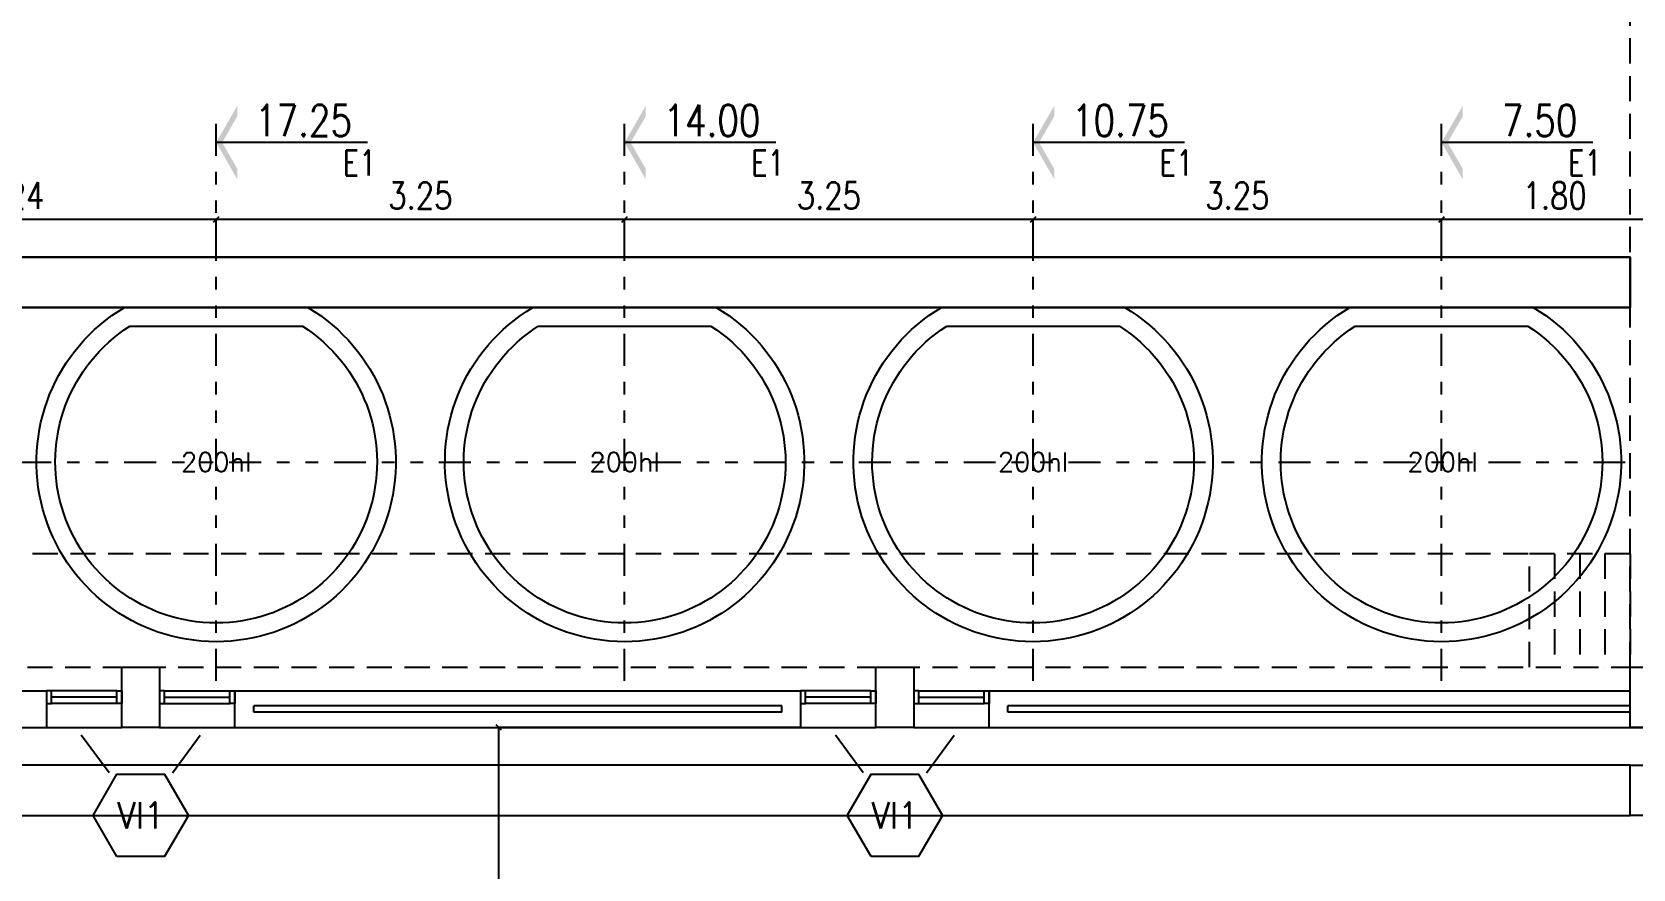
# Model space of a CAD drawing. Extents: x 3 to 114, y 126 to 173.
# Drawn here: x 41.13 to 53.87, y 137.54 to 144.2 of the extents above; entities that cross this region are included whole.
import ezdxf
from ezdxf.enums import TextEntityAlignment as Align

# ---------------------------------------------------------------- set-up
doc = ezdxf.new("R2010")
doc.units = 0
doc.header["$LTSCALE"] = 0.02
doc.header["$MEASUREMENT"] = 0
doc.header["$PDMODE"] = 35
for name, pattern in [('DIVIDE', [31.75, 12.7, -6.35, 0, -6.35, 0, -6.35]), ('HIDDEN', [9.525, 6.35, -3.175]), ('TRAZOS2', [0.375, 0.25, -0.125])]:
    doc.linetypes.add(name, pattern=pattern)
doc.layers.get('0').update_dxf_attribs({"linetype": 'CONTINUOUS'})
doc.layers.get('Defpoints').update_dxf_attribs({"linetype": 'CONTINUOUS'})
for name, color, linetype in [('-alisado-ferrite rojo', 24, 'CONTINUOUS'), ('-LOCAL-TXT', 3, 'CONTINUOUS'), ('-REJILLAS', 8, 'CONTINUOUS'), ('-tabique-tanque', 5, 'CONTINUOUS'), ('10-1-COTA-ACUM-100', 2, 'CONTINUOUS'), ('10-CARP-DETA', 30, 'CONTINUOUS'), ('10-CARP-INSE-SIMB', 2, 'CONTINUOUS'), ('10-CARP-MARC', 2, 'CONTINUOUS'), ('10-CARP-VENT-ANRE', 4, 'CONTINUOUS'), ('10-COTA-PARC-100', 4, 'CONTINUOUS'), ('columnas', 6, 'CONTINUOUS'), ('EJES-TANQUES', 1, 'TRAZOS2'), ('ladrillo', 30, 'CONTINUOUS'), ('PROYECCION', 7, 'HIDDEN'), ('VISTA-1', 7, 'CONTINUOUS')]:
    doc.layers.add(name, color=color, linetype=linetype)
doc.styles.add('COTAS', font='ROMANS.shx', dxfattribs={"width": 0.8})
doc.styles.add('NICO', font='romans.shx', dxfattribs={"height": 0.2})
doc.styles.add('ROMANS', font='romans')
doc.dimstyles.new('COTA-S-S-2-50', dxfattribs={"dimscale": 0.5, "dimtxt": 0.25, "dimasz": 0.05, "dimexe": 0, "dimexo": 0, "dimgap": 0.1, "dimtad": 1, "dimzin": 4, "dimdsep": 46, "dimtxsty": 'COTAS', "dimblk": 'OBLIQUE', "dimblk1": 'NONE', "dimblk2": 'M2_COTA', "dimcen": 0.1, "dimclrd": 2, "dimclre": 2, "dimclrt": 2, "dimadec": 0, "dimazin": 0, "dimtfac": 1, "dimtix": 1, "dimtmove": 2, "dimatfit": 3, "dimldrblk": 'M2_COTA', "dimfxl": 0, "dimtolj": 1, "dimtzin": 0, "dimarcsym": 0})

# ---------------------------------------------------------------- blocks, each defined once
blk = doc.blocks.new('_OBLIQUE')
at = {"color": 0, "linetype": 'ByBlock'}
blk.add_line((-0.5, -0.5), (0.5, 0.5), dxfattribs=at)
blk = doc.blocks.new('*D76')
at = {"layer": '10-COTA-PARC-100', "color": 2, "lineweight": -2}
for p, q in [((47.25, 138.669), (44.848, 138.669)), ((44.848, 135.369), (44.848, 138.669)), ((45.695, 135.369), (44.848, 135.369))]:
    blk.add_line(p, q, dxfattribs=at)
at = {"layer": 'Defpoints', "color": 0}
for p in [(44.848, 138.669), (47.25, 138.669), (45.695, 135.369)]:
    blk.add_point(p, dxfattribs=at)
at = {"layer": '10-COTA-PARC-100', "color": 2, "lineweight": -2, "xscale": 0.0425, "yscale": 0.0425, "zscale": 0.0425}
for p, rotation in [((44.848, 138.669), 90), ((44.848, 135.369), 270)]:
    blk.add_blockref('_OBLIQUE', p, dxfattribs=dict(at, rotation=rotation))
at = {"layer": '10-COTA-PARC-100', "color": 2, "insert": (44.656, 137.019), "char_height": 0.2125, "attachment_point": 5, "rotation": 90, "style": 'COTAS'}
blk.add_mtext('\\A1;3.30', dxfattribs=at)
blk = doc.blocks.new('_None')
blk = doc.blocks.new('M2_COTA')
for p, q in [((-1, 0), (0, 0)), ((0, 1), (0, -1))]:
    blk.add_line(p, q)
at = {"const_width": 0.2}
blk.add_lwpolyline([(-1, -1), (1, 1)], dxfattribs=at)
blk = doc.blocks.new('FLE-A-ID')
at = {"linetype": 'ByBlock'}
blk.add_line((1.204, 0), (0, 0), dxfattribs=at)
for points in [[(0.168, 0.292), (0.168, 0.208), (0, 0), (0.048, 0)], [(0.168, -0.292), (0.168, -0.208), (0, 0), (0.048, 0)]]:
    blk.add_solid(points)
at = {"style": 'COTAS', "width": 0.8}
blk.add_attdef('NUMEJE', (1.204, 0.262), '', height=0.2, rotation=180, dxfattribs=at)
blk.add_attdef('ACUTA', text='', height=0.25, rotation=180, dxfattribs=at).set_placement((0.333, -0.05), align=Align.RIGHT)
blk = doc.blocks.new('*D127')
at = {"layer": '10-COTA-PARC-100', "color": 2, "lineweight": -2}
for p, q in [((52.35, 142.409), (52.35, 142.707)), ((54.15, 142.707), (52.35, 142.707)), ((54.15, 142.704), (54.15, 142.707))]:
    blk.add_line(p, q, dxfattribs=at)
at = {"layer": 'Defpoints', "color": 0}
for p in [(52.35, 142.707), (54.15, 142.704, 0), (52.35, 142.409)]:
    blk.add_point(p, dxfattribs=at)
at = {"layer": '10-COTA-PARC-100', "color": 2, "lineweight": -2, "xscale": 0.0425, "yscale": 0.0425, "zscale": 0.0425, "rotation": 180}
blk.add_blockref('_OBLIQUE', (52.35, 142.707), dxfattribs=at)
at = {"layer": '10-COTA-PARC-100', "color": 2, "lineweight": -2, "xscale": 0.0425, "yscale": 0.0425, "zscale": 0.0425}
blk.add_blockref('_OBLIQUE', (54.15, 142.707), dxfattribs=at)
at = {"layer": '10-COTA-PARC-100', "color": 2, "insert": (53.25, 142.898), "char_height": 0.2125, "attachment_point": 5, "style": 'COTAS'}
blk.add_mtext('\\A1;1.80', dxfattribs=at)
blk = doc.blocks.new('*D128')
at = {"layer": '10-COTA-PARC-100', "color": 2, "lineweight": -2}
for p, q in [((49.1, 142.409), (49.1, 142.707)), ((52.35, 142.707), (49.1, 142.707)), ((52.35, 142.409), (52.35, 142.707))]:
    blk.add_line(p, q, dxfattribs=at)
at = {"layer": 'Defpoints', "color": 0}
for p in [(49.1, 142.707), (49.1, 142.409), (52.35, 142.409)]:
    blk.add_point(p, dxfattribs=at)
at = {"layer": '10-COTA-PARC-100', "color": 2, "lineweight": -2, "xscale": 0.0425, "yscale": 0.0425, "zscale": 0.0425, "rotation": 180}
blk.add_blockref('_OBLIQUE', (49.1, 142.707), dxfattribs=at)
at = {"layer": '10-COTA-PARC-100', "color": 2, "lineweight": -2, "xscale": 0.0425, "yscale": 0.0425, "zscale": 0.0425}
blk.add_blockref('_OBLIQUE', (52.35, 142.707), dxfattribs=at)
at = {"layer": '10-COTA-PARC-100', "color": 2, "insert": (50.725, 142.898), "char_height": 0.2125, "attachment_point": 5, "style": 'COTAS'}
blk.add_mtext('\\A1;3.25', dxfattribs=at)
blk = doc.blocks.new('*D129')
at = {"layer": '10-COTA-PARC-100', "color": 2, "lineweight": -2}
for p, q in [((45.85, 142.409), (45.85, 142.707)), ((49.1, 142.707), (45.85, 142.707)), ((49.1, 142.409), (49.1, 142.707))]:
    blk.add_line(p, q, dxfattribs=at)
at = {"layer": 'Defpoints', "color": 0}
for p in [(45.85, 142.707), (45.85, 142.409), (49.1, 142.409)]:
    blk.add_point(p, dxfattribs=at)
at = {"layer": '10-COTA-PARC-100', "color": 2, "lineweight": -2, "xscale": 0.0425, "yscale": 0.0425, "zscale": 0.0425, "rotation": 180}
blk.add_blockref('_OBLIQUE', (45.85, 142.707), dxfattribs=at)
at = {"layer": '10-COTA-PARC-100', "color": 2, "lineweight": -2, "xscale": 0.0425, "yscale": 0.0425, "zscale": 0.0425}
blk.add_blockref('_OBLIQUE', (49.1, 142.707), dxfattribs=at)
at = {"layer": '10-COTA-PARC-100', "color": 2, "insert": (47.475, 142.898), "char_height": 0.2125, "attachment_point": 5, "style": 'COTAS'}
blk.add_mtext('\\A1;3.25', dxfattribs=at)
blk = doc.blocks.new('*D130')
at = {"layer": '10-COTA-PARC-100', "color": 2, "lineweight": -2}
for p, q in [((42.6, 142.409), (42.6, 142.707)), ((45.85, 142.707), (42.6, 142.707)), ((45.85, 142.409), (45.85, 142.707))]:
    blk.add_line(p, q, dxfattribs=at)
at = {"layer": 'Defpoints', "color": 0}
for p in [(42.6, 142.707), (42.6, 142.409), (45.85, 142.409)]:
    blk.add_point(p, dxfattribs=at)
at = {"layer": '10-COTA-PARC-100', "color": 2, "lineweight": -2, "xscale": 0.0425, "yscale": 0.0425, "zscale": 0.0425, "rotation": 180}
blk.add_blockref('_OBLIQUE', (42.6, 142.707), dxfattribs=at)
at = {"layer": '10-COTA-PARC-100', "color": 2, "lineweight": -2, "xscale": 0.0425, "yscale": 0.0425, "zscale": 0.0425}
blk.add_blockref('_OBLIQUE', (45.85, 142.707), dxfattribs=at)
at = {"layer": '10-COTA-PARC-100', "color": 2, "insert": (44.225, 142.898), "char_height": 0.2125, "attachment_point": 5, "style": 'COTAS'}
blk.add_mtext('\\A1;3.25', dxfattribs=at)
blk = doc.blocks.new('*D131')
at = {"layer": '10-COTA-PARC-100', "color": 2, "lineweight": -2}
for p, q in [((39.355, 142.409), (39.355, 142.707)), ((42.6, 142.707), (39.355, 142.707)), ((42.6, 142.409), (42.6, 142.707))]:
    blk.add_line(p, q, dxfattribs=at)
at = {"layer": 'Defpoints', "color": 0}
for p in [(39.355, 142.707), (39.355, 142.409), (42.6, 142.409)]:
    blk.add_point(p, dxfattribs=at)
at = {"layer": '10-COTA-PARC-100', "color": 2, "lineweight": -2, "xscale": 0.0425, "yscale": 0.0425, "zscale": 0.0425, "rotation": 180}
blk.add_blockref('_OBLIQUE', (39.355, 142.707), dxfattribs=at)
at = {"layer": '10-COTA-PARC-100', "color": 2, "lineweight": -2, "xscale": 0.0425, "yscale": 0.0425, "zscale": 0.0425}
blk.add_blockref('_OBLIQUE', (42.6, 142.707), dxfattribs=at)
at = {"layer": '10-COTA-PARC-100', "color": 2, "insert": (40.978, 142.898), "char_height": 0.2125, "attachment_point": 5, "style": 'COTAS'}
blk.add_mtext('\\A1;3.24', dxfattribs=at)
blk = doc.blocks.new('CARP-SI0')
blk.add_lwpolyline([(-0.224, 0.388), (-0.449, 0), (-0.224, -0.388), (0.224, -0.388), (0.449, 0), (0.224, 0.388)], close=True)
at = {"style": 'ROMANS', "width": 0.9}
blk.add_attdef('CARP', text='', height=0.25, dxfattribs=at).set_placement((0, 0), align=Align.MIDDLE)
at = {"style": 'ROMANS', "flags": 1}
for tag, p in [('MURO', (0.042, -0.598)), ('L-VANO', (-0.005, -0.936)), ('A-VANO', (0.005, -1.349))]:
    blk.add_attdef(tag, text='', height=0.25, dxfattribs=at).set_placement(p, align=Align.MIDDLE)

msp = doc.modelspace()

# ---------------------------------------------------------------- linework, layer by layer
at = {"layer": '-alisado-ferrite rojo', "extrusion": (0, 0, -1)}
msp.add_lwpolyline([(-24.92, 142.409), (-53.85, 142.409), (-53.85, 142.009), (-24.92, 142.009)], close=True, dxfattribs=at)
at = {"layer": '-REJILLAS', "color": 7}
msp.add_lwpolyline([(24.92, 142.009), (53.85, 142.009), (53.85, 142.409), (24.92, 142.409)], dxfattribs=at)
for points in [[(26.271, 137.969), (53.85, 137.969), (53.85, 138.369), (26.271, 138.369)], [(53.85, 138.369), (60.15, 138.369), (60.15, 137.969), (53.85, 137.969)]]:
    msp.add_lwpolyline(points, close=True, dxfattribs=at)
at = {"layer": '-tabique-tanque'}
for points in [[(41.871, 142.009), (43.329, 142.009, -3.646917)], [(45.121, 142.009), (46.579, 142.009, -3.646917)], [(48.371, 142.009), (49.829, 142.009, -3.646917)], [(51.621, 142.009), (53.079, 142.009, -3.646917)], [(41.913, 141.859), (43.287, 141.859, -3.435113)], [(45.163, 141.859), (46.537, 141.859, -3.435113)], [(48.413, 141.859), (49.787, 141.859, -3.435113)], [(51.663, 141.859), (53.037, 141.859, -3.435113)]]:
    msp.add_lwpolyline(points, format="xyb", close=True, dxfattribs=at)
at = {"layer": '10-CARP-DETA'}
for p, q in [((41.81, 138.909), (41.29, 138.909)), ((42.19, 138.909), (42.71, 138.909)), ((47.81, 138.909), (47.29, 138.909)), ((48.19, 138.909), (48.71, 138.909))]:
    msp.add_line(p, q, dxfattribs=at)
at = {"layer": '10-CARP-INSE-SIMB'}
for p, q in [((41.748, 138.308), (41.527, 138.608)), ((42.252, 138.308), (42.473, 138.608)), ((47.748, 138.308), (47.527, 138.608)), ((48.252, 138.308), (48.473, 138.608))]:
    msp.add_line(p, q, dxfattribs=at)
at = {"layer": '10-CARP-MARC'}
for points in [[(41.25, 138.859), (41.29, 138.859), (41.29, 138.859), (41.29, 138.859), (41.29, 138.859), (41.29, 138.859), (41.29, 138.959), (41.25, 138.959), (41.25, 138.959)], [(41.85, 138.859), (41.81, 138.859), (41.81, 138.859), (41.81, 138.859), (41.81, 138.859), (41.81, 138.859), (41.81, 138.959), (41.85, 138.959), (41.85, 138.959)], [(42.15, 138.859), (42.19, 138.859), (42.19, 138.859), (42.19, 138.859), (42.19, 138.859), (42.19, 138.859), (42.19, 138.959), (42.15, 138.959), (42.15, 138.959)], [(42.75, 138.859), (42.71, 138.859), (42.71, 138.859), (42.71, 138.859), (42.71, 138.859), (42.71, 138.859), (42.71, 138.959), (42.75, 138.959), (42.75, 138.959)], [(47.25, 138.859), (47.29, 138.859), (47.29, 138.859), (47.29, 138.859), (47.29, 138.859), (47.29, 138.859), (47.29, 138.959), (47.25, 138.959), (47.25, 138.959)], [(47.85, 138.859), (47.81, 138.859), (47.81, 138.859), (47.81, 138.859), (47.81, 138.859), (47.81, 138.859), (47.81, 138.959), (47.85, 138.959), (47.85, 138.959)], [(48.15, 138.859), (48.19, 138.859), (48.19, 138.859), (48.19, 138.859), (48.19, 138.859), (48.19, 138.859), (48.19, 138.959), (48.15, 138.959), (48.15, 138.959)], [(48.75, 138.859), (48.71, 138.859), (48.71, 138.859), (48.71, 138.859), (48.71, 138.859), (48.71, 138.859), (48.71, 138.959), (48.75, 138.959), (48.75, 138.959)]]:
    msp.add_lwpolyline(points, close=True, dxfattribs=at)
at = {"layer": '10-CARP-VENT-ANRE'}
for p, q in [((41.81, 138.959), (41.29, 138.959)), ((41.81, 138.859), (41.29, 138.859)), ((42.19, 138.959), (42.71, 138.959)), ((42.19, 138.859), (42.71, 138.859)), ((47.81, 138.959), (47.29, 138.959)), ((47.81, 138.859), (47.29, 138.859)), ((48.19, 138.959), (48.71, 138.959)), ((48.19, 138.859), (48.71, 138.859))]:
    msp.add_line(p, q, dxfattribs=at)
at = {"layer": 'columnas'}
for points in [[(41.85, 139.149), (42.15, 139.149), (42.15, 138.669), (41.85, 138.669)], [(47.85, 139.149), (48.15, 139.149), (48.15, 138.669), (47.85, 138.669)], [(53.85, 139.149), (54.15, 139.149), (54.15, 138.669), (53.85, 138.669)]]:
    msp.add_lwpolyline(points, close=True, dxfattribs=at)
at = {"layer": 'EJES-TANQUES', "linetype": 'DIVIDE'}
for p, q in [((42.6, 139.039), (42.6, 143.527)), ((45.85, 139.039), (45.85, 143.527)), ((49.1, 139.039), (49.1, 143.527)), ((52.35, 139.039), (52.35, 143.527)), ((31.013, 140.779), (53.85, 140.779, 0))]:
    msp.add_line(p, q, dxfattribs=at)
at = {"layer": 'ladrillo', "color": 3}
for p, q in [((41.25, 138.959), (41.25, 138.669)), ((42.75, 138.669), (42.75, 138.959)), ((47.25, 138.959), (47.25, 138.669)), ((48.75, 138.669), (48.75, 138.959))]:
    msp.add_line(p, q, dxfattribs=at)
at = {"layer": 'ladrillo', "color": 2}
for p, q in [((42.9, 138.789), (42.9, 138.839)), ((47.1, 138.789), (47.1, 138.839)), ((48.9, 138.789), (48.9, 138.839))]:
    msp.add_line(p, q, dxfattribs=at)
at = {"layer": 'ladrillo', "color": 3}
for points in [[(48.75, 138.669), (54.27, 138.669), (54.27, 139.149), (54.15, 139.149)], [(36.75, 138.959), (41.25, 138.959)], [(42.75, 138.959), (47.25, 138.959)], [(48.75, 138.959), (53.85, 138.959)], [(36.75, 138.669), (41.25, 138.669)], [(42.75, 138.669), (47.25, 138.669)]]:
    msp.add_lwpolyline(points, dxfattribs=at)
at = {"layer": 'ladrillo', "color": 2}
for points in [[(47.1, 138.839), (42.9, 138.839)], [(47.1, 138.789), (42.9, 138.789)], [(53.85, 138.839), (48.9, 138.839)], [(53.85, 138.789), (48.9, 138.789)]]:
    msp.add_lwpolyline(points, dxfattribs=at)
at = {"layer": 'PROYECCION', "color": 7, "linetype": 'TRAZOS2', "ltscale": 40}
for p, q in [((53.04, 140.049, 0), (35.823, 140.049, 0)), ((53.85, 140.049, 0), (53.04, 140.049, 0)), ((53.05, 139.149, 0), (53.05, 140.049, 0)), ((53.25, 140.049, 0), (53.25, 139.149, 0)), ((53.45, 140.049, 0), (53.45, 139.149, 0)), ((53.65, 140.049, 0), (53.65, 139.149, 0)), ((53.85, 140.049, 0), (53.85, 139.149, 0)), ((30.599, 139.149, 0), (53.85, 139.149, 0))]:
    msp.add_line(p, q, dxfattribs=at)
at = {"layer": 'PROYECCION', "color": 0, "linetype": 'TRAZOS2', "ltscale": 40}
msp.add_lwpolyline([(53.85, 139.149), (53.85, 159.649)], dxfattribs=at)
at = {"layer": 'VISTA-1'}
for p, q in [((41.25, 138.669), (41.85, 138.669)), ((42.15, 138.669), (42.75, 138.669)), ((47.25, 138.669), (47.85, 138.669)), ((48.15, 138.669), (48.75, 138.669))]:
    msp.add_line(p, q, dxfattribs=at)

# ---------------------------------------------------------------- block references
at = {"layer": '10-1-COTA-ACUM-100'}
ref = msp.add_blockref('FLE-A-ID', (42.6, 143.32), dxfattribs=dict(at, xscale=-1, rotation=179.9999999995571))
ref.add_attrib('ACUTA', '17.25', dxfattribs={"layer": '0', "height": 0.25, "rotation": 360, "style": 'COTAS', "width": 0.8}).set_placement((43.681, 143.37), align=Align.RIGHT)
ref.add_attrib('NUMEJE', 'E1', (43.606, 143.059), dxfattribs={"layer": '0', "height": 0.2, "rotation": 360, "style": 'COTAS', "width": 0.8})
ref = msp.add_blockref('FLE-A-ID', (45.85, 143.32), dxfattribs=dict(at, xscale=-1, rotation=179.9999999995571))
ref.add_attrib('ACUTA', '14.00', dxfattribs={"layer": '0', "height": 0.25, "rotation": 360, "style": 'COTAS', "width": 0.8}).set_placement((46.931, 143.37), align=Align.RIGHT)
ref.add_attrib('NUMEJE', 'E1', (46.856, 143.059), dxfattribs={"layer": '0', "height": 0.2, "rotation": 360, "style": 'COTAS', "width": 0.8})
ref = msp.add_blockref('FLE-A-ID', (49.1, 143.32), dxfattribs=dict(at, xscale=-1, rotation=179.9999999995571))
ref.add_attrib('ACUTA', '10.75', dxfattribs={"layer": '0', "height": 0.25, "rotation": 360, "style": 'COTAS', "width": 0.8}).set_placement((50.181, 143.37), align=Align.RIGHT)
ref.add_attrib('NUMEJE', 'E1', (50.106, 143.059), dxfattribs={"layer": '0', "height": 0.2, "rotation": 360, "style": 'COTAS', "width": 0.8})
ref = msp.add_blockref('FLE-A-ID', (52.35, 143.32), dxfattribs=dict(at, xscale=-1, rotation=179.9999999995571))
ref.add_attrib('ACUTA', '7.50', dxfattribs={"layer": '0', "height": 0.25, "rotation": 360, "style": 'COTAS', "width": 0.8}).set_placement((53.431, 143.37), align=Align.RIGHT)
ref.add_attrib('NUMEJE', 'E1', (53.356, 143.059), dxfattribs={"layer": '0', "height": 0.2, "rotation": 360, "style": 'COTAS', "width": 0.8})
at = {"layer": '10-CARP-INSE-SIMB'}
ref = msp.add_blockref('CARP-SI0', (42, 137.969), dxfattribs=dict(at, xscale=-0.84375, yscale=0.84375, zscale=0.84375, rotation=180))
ref.add_attrib('CARP', 'VI1', dxfattribs={"layer": '0', "height": 0.2109, "style": 'ROMANS', "width": 0.9}).set_placement((42, 137.969), align=Align.MIDDLE)
ref = msp.add_blockref('CARP-SI0', (48, 137.969), dxfattribs=dict(at, xscale=-0.84375, yscale=0.84375, zscale=0.84375, rotation=180))
ref.add_attrib('CARP', 'VI1', dxfattribs={"layer": '0', "height": 0.2109, "style": 'ROMANS', "width": 0.9}).set_placement((48, 137.969), align=Align.MIDDLE)

# ---------------------------------------------------------------- texts
at = {"layer": '-LOCAL-TXT', "color": 7, "extrusion": (2.05199e-08, 1.00772e-07, 1), "style": 'NICO'}
for p in [(42.6, 140.779, 0), (45.85, 140.779, 0), (49.1, 140.779, 0), (52.359, 140.779, 0)]:
    msp.add_text('200hl', height=0.15, dxfattribs=at).set_placement(p, align=Align.MIDDLE_CENTER)

# ---------------------------------------------------------------- dimensions: what is measured, and where the dimension line sits
at = {"layer": '10-COTA-PARC-100'}
for base, p1, p2, picture, middle in [((39.3553, 142.7069), (42.6, 142.4087), (39.3553, 142.4087), '*D131', (40.9776, 142.8981)), ((42.6, 142.707), (45.85, 142.409), (42.6, 142.409), '*D130', (44.225, 142.898)), ((45.85, 142.707), (49.1, 142.409), (45.85, 142.409), '*D129', (47.475, 142.898)), ((49.1, 142.707), (52.35, 142.409), (49.1, 142.409), '*D128', (50.725, 142.898)), ((52.35, 142.707), (54.15, 142.704, 0), (52.35, 142.409), '*D127', (53.25, 142.898))]:
    dim = msp.add_linear_dim(base=base, p1=p1, p2=p2, dimstyle='COTA-S-S-2-50', override={"dimscale": 0.85}, dxfattribs=at)
    dim.commit()
    dim.dimension.update_dxf_attribs({"geometry": picture, "text_midpoint": middle})
dim = msp.add_linear_dim(base=(44.848, 138.669), p1=(45.695, 135.369), p2=(47.25, 138.669), angle=90, dimstyle='COTA-S-S-2-50', override={"dimscale": 0.85}, dxfattribs=at)
dim.commit()
dim.dimension.update_dxf_attribs({"geometry": '*D76', "text_midpoint": (44.656, 137.019)})

doc.saveas('drawing.dxf')
